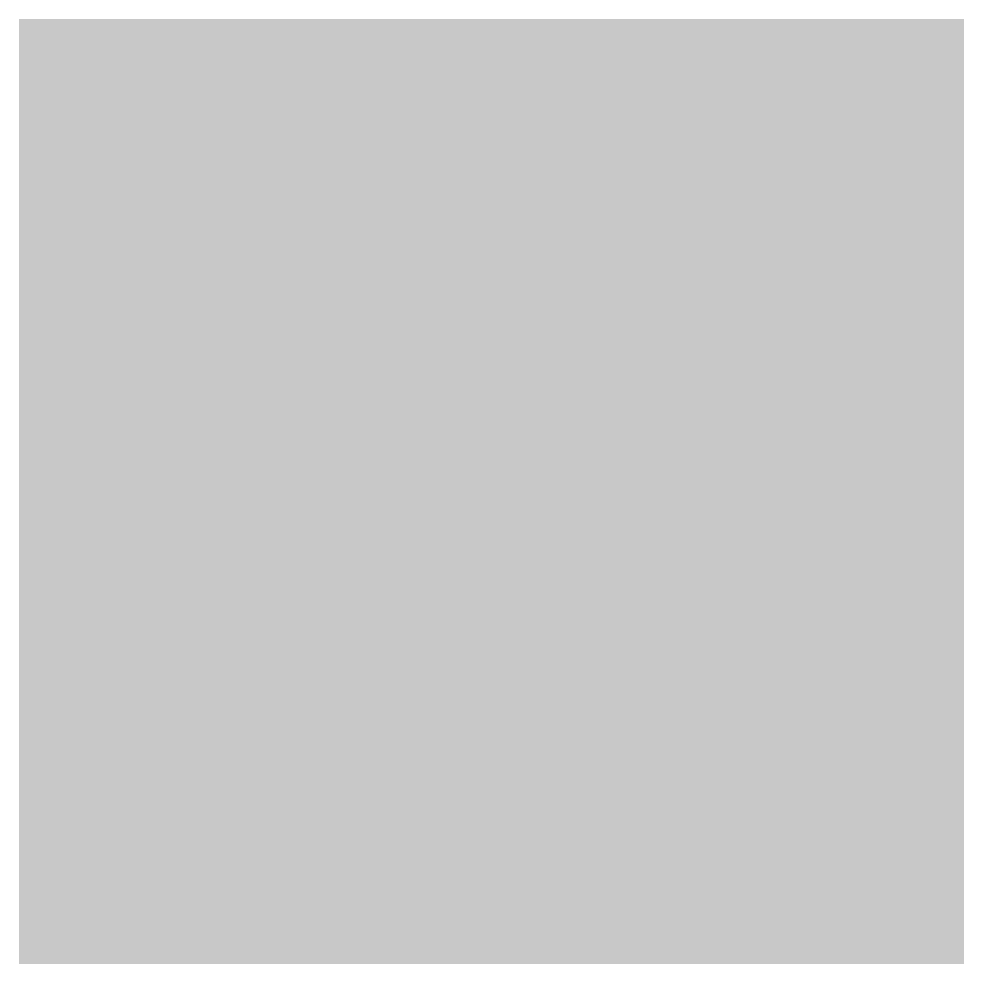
# Model space of a CAD drawing. Extents: x -0.0469 to 0.0469, y -0.0469 to 0.0469.
import ezdxf

# ---------------------------------------------------------------- set-up
doc = ezdxf.new("R2010")
doc.units = 0
doc.header["$MEASUREMENT"] = 0
doc.layers.get('0').update_dxf_attribs({"linetype": 'CONTINUOUS'})

msp = doc.modelspace()

# ---------------------------------------------------------------- linework, layer by layer
msp.add_solid([(-0.046875, 0.046875), (0.046875, 0.046875), (-0.046875, -0.046875), (0.046875, -0.046875)])

doc.saveas('drawing.dxf')
